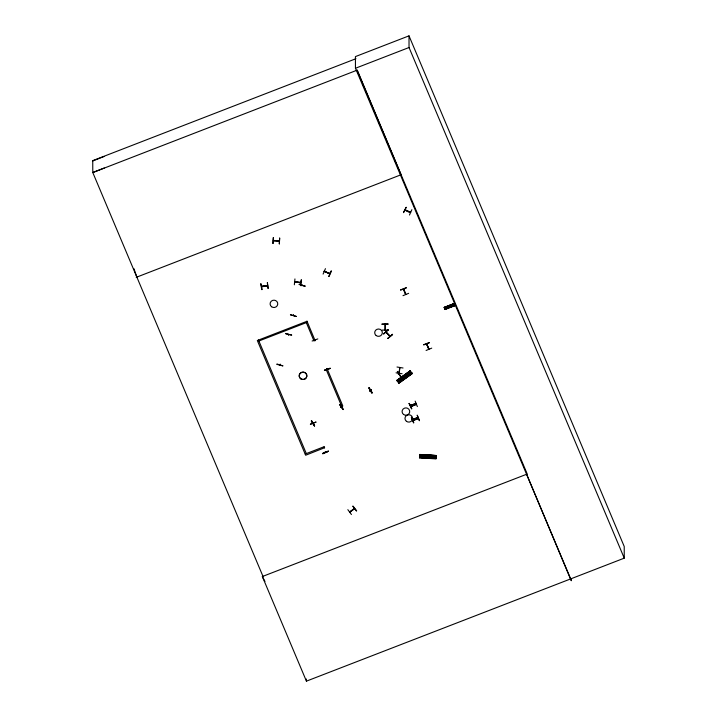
<?xml version="1.0" encoding="UTF-8"?>
<svg xmlns="http://www.w3.org/2000/svg" width="717" height="717" viewBox="0 0 717 717"><rect width="100%" height="100%" fill="white"/><g stroke="black" fill="none" stroke-linecap="round" stroke-linejoin="round"><path stroke-width="1.08" d="M413.79 405.141L413.467 404.603L413.718 405.204M398.93 373.27L399.826 367.471M415.331 419.373L415.098 418.827M415.743 419.284L415.573 418.728M419.508 457.849L419.759 454.461L436.312 455.51L436.061 458.898L419.517 457.778M436.079 458.539L419.526 457.554L436.088 458.486L436.133 457.867L419.579 456.819L419.526 457.616M419.579 456.837L436.133 457.921M436.303 455.564L419.741 454.659L436.303 455.591L436.241 456.541L419.687 455.492L419.759 454.461M419.553 457.24L436.106 458.297M419.705 455.223L436.268 456.164M419.732 454.892L436.277 455.94M272.827 243.52L273.213 237.65M273.473 237.659L273.15 243.439M278.788 240.688L278.922 240.589M278.859 241.037L274.019 240.625M279.343 240.778L279.343 240.607M279.28 243.879L279.657 237.927L279.361 243.87M354.664 508.559L349.851 512.162M421.22 457.661L421.426 454.73M428.425 458.118L428.623 455.196M430.101 458.226L430.308 455.241M434.601 455.564L434.394 458.432M279.836 364.801L280.195 364.173M293.262 315.516L293.441 315.014L293.459 315.534M301.812 285.68L301.956 285.402M327.212 368.655L327.14 369.183L327.104 368.439M385.146 324.263L385.02 329.847M385.325 329.838L385.038 329.363L385.029 330.062M389.627 336.058L386.266 332.554M396.044 372.822L402.103 373.718M294.947 278.931L294.346 284.774M300.369 282.507L300.907 282.606M300.468 285.617L301.337 279.702L300.557 285.617M280.239 364.415L280.024 364.908M399.871 367.606L399.235 373.082M403.044 368L397.003 367.005M296.309 316.475L290.412 314.79L296.3 316.394M342.717 406.548L342.179 406.817L342.457 406.18M385.289 330.053L385.137 324.093M276.887 364.379L282.848 365.751M276.977 363.985L282.785 365.957M299.276 284.273L305.075 286.191L299.267 284.291M285.769 333.701L291.729 335.09L285.751 333.665M302.233 285.5L302.108 285.76M288.584 334.4L288.61 335.251L288.79 334.454M299.204 284.497L305.101 286.101M267.593 285.787L261.651 286.343M323.089 274.091L325.437 268.66M329.255 273.401C316.547 267.504 331.863 275.149 329.488 273.159M328.727 276.386L331.129 270.892M329.04 276.502L331.433 271.098M406.189 207.303L403.483 212.671L406.145 207.356M405.661 210.224L405.033 209.83M410.465 212.465C398.329 205.869 409.371 213.639 410.581 212.026M415.761 419.194L415.564 418.665M349.69 511.947L354.395 508.416M403.393 289.175L405.634 294.302M405.903 294.409L403.617 288.879M306.975 321.144L315.13 340.709L315.077 340.028M315.319 340.557L315.077 339.858M327.355 369.165L327.158 368.628M313.472 423.102L313.419 423.864L313.401 423.182M325.375 452.122L325.473 451.746M262.162 286.719L267.065 285.913L267.011 285.42M261.535 286.433L267.566 285.384M351.438 514.51L347.844 509.679M340.593 407.48L341.256 407.399L340.665 407.193M398.742 373.996L398.544 374.31M311.465 420.816L314.611 425.862L311.51 420.709M314.566 425.871L311.492 420.718M340.476 404.236L343.353 409.425M294.848 281.79L300.835 282.579M273.419 240.509L279.469 240.679M273.939 240.769L273.912 240.303M383.523 333.817L388.04 329.856M388.247 329.99L383.738 334.05M392.387 334.319L387.933 338.424M392.414 334.355L387.87 338.379L392.611 334.642M313.365 423.012C313.078 424.455 313.221 422.609 313.696 422.967M313.607 423.182L313.168 423.388M341.193 407.417L340.593 407.364M370.062 390.613L369.658 390.846L370.133 390.604M341.211 407.444L341.175 406.978M369.676 390.792L370.241 390.783M410.115 370.841L396.868 380.413L398.984 383.129L412.239 373.566L410.276 371.021M410.16 370.904L396.895 380.458L410.626 371.415L397.505 381.229L397.227 380.87L410.483 371.316M396.994 380.539L410.267 370.967L397.146 380.772M397.388 381.041L410.635 371.478M398.616 382.672L411.585 372.741L398.338 382.304L398.625 382.672L412.114 373.369M411.63 372.795L398.365 382.349L411.755 372.912M411.988 373.252L398.724 382.806L411.952 373.207M352.782 506.283L356.412 511.006M354.117 508.989L350.228 511.687M311.223 420.96L314.342 426.006M369.183 387.556L372.275 392.692M368.923 387.789L371.791 393.194M397.379 371.54L400.776 376.434L397.46 371.487M339.679 404.711L343.076 409.604L339.75 404.657M398.293 374.193L398.984 373.987M398.455 374.462L398.876 373.817M353.033 506.094L356.681 510.809M409.102 403.474L411.701 408.807L409.093 403.483M409.326 403.375L411.701 408.807M411.424 417.312L413.7 422.86L411.45 417.303M411.37 417.419L413.682 422.77M410.106 212.062L410.671 212.124M354.198 509.088L354.055 508.658M368.762 388.076L372.078 393.024M370.94 390.218L371.155 389.591M92.744 160.975L104.207 156.449M104.243 168.02L92.789 172.546L262.987 576.369L262.368 576.611L264.985 581.46M409.004 35.85L355.417 56.598L355.462 68.267L570.678 578.897L624.256 558.149L624.22 546.479L409.004 35.85L409.04 47.519L624.256 558.149M355.955 58.695L92.744 160.635L92.789 172.546L357.039 70.194L527.237 474.027L262.332 576.54L306.428 681.15L570.678 578.897M355.462 68.267L409.04 47.519M136.221 277.327L401.099 174.733L357.254 70.114M267.486 285.805L267.423 285.348M324.586 447.749L305.657 455.232L257.331 340.521L306.984 321.288M400.552 289.883L406.243 287.696M400.651 290.098L406.342 287.92M402.99 295.664L408.654 293.334M306.32 322.623L313.965 340.916L315.068 340.485M454.506 303.461L444.208 307.423L444.45 307.996L454.659 303.856L454.453 303.399L444.199 307.387L445.069 309.475L455.331 305.505L454.506 303.461L454.712 304.017M454.569 303.685L444.253 307.476M444.397 307.835L454.659 303.856L444.459 308.014M445.06 309.457L444.8 308.848L455.268 305.317L445.006 309.287M444.8 308.839L455.062 304.868L455.313 305.487M455.205 305.218L444.863 308.937M342.663 405.463L341.561 406.037L326.262 369.757L327.373 368.861M423.648 344.68L429.34 342.502M423.756 344.922L429.456 342.789M428.551 348.641L426.767 344.411M426.086 350.461L431.751 348.13M410.294 405.481L415.985 403.295M416.084 403.519L410.429 405.777L416.093 403.456M416.362 404.083L410.716 406.449L416.371 404.119M410.805 406.673L416.487 404.469M417.384 406.602L415.161 401.117M324.147 446.691L305.227 454.022M312.119 341.023L317.81 338.917M324.442 370.348L330.232 368.421M330.232 368.404L324.416 370.286L330.125 368.153M310.398 424.24L316.116 422.035L310.407 424.177M325.661 452.015L325.168 451.835M322.731 453.502L328.404 451.19L322.704 453.35M322.829 453.744L328.395 451.181L322.82 453.709M412.329 419.526L418.038 417.384M412.454 419.821L418.136 417.545L412.436 419.696M418.405 418.199L412.696 420.431L418.414 418.316M412.822 420.736L418.522 418.567M419.4 420.709L417.186 415.143L419.427 420.601M371.209 389.77L370.788 389.797M369.676 390.622L369.838 391.043M342.457 406.351L342.018 406.503M260.683 283.86L261.795 289.632M267.378 282.713L268.122 288.548L267.369 282.704M262.243 286.558L266.93 285.751M279.325 241.073L273.419 240.733L273.482 240.285M381.964 324.003L388.094 323.896M382.098 330.116L388.238 329.981M419.562 456.98L436.124 457.948M426.714 343.846L429.017 348.982M428.757 349.304L426.516 343.757M300.817 282.803L294.812 281.826M294.848 282.041L295.521 281.88M329.757 273.589L329.874 273.32M329.748 273.786L324.245 271.483M411.872 209.678L409.47 215.01M405.096 210.027L410.572 212.223M324.263 271.537L324.335 271.134M386.113 332.043L390.147 336.219M412.212 373.539L398.975 383.129M406.664 373.557L408.502 375.905M405.472 374.426L407.31 376.766M398.356 379.562L400.203 381.901M397.397 371.442L400.48 376.604M454.228 305.72L453.458 303.909M452.768 304.178L453.529 305.989M452.49 306.392L451.728 304.582M450.805 304.94L451.567 306.751M445.293 307.073L446.055 308.884M403.671 289.614L405.455 293.845M327.373 369.327L342.663 405.607M324.147 446.843L324.595 447.901M526.619 474.269L571.234 580.725L571.225 578.619M133.954 268.714L136.839 277.085M262.207 286.361L262.072 286.271M260.997 283.717L262.099 289.587M450.527 307.118L449.756 305.343M433.48 455.438L433.274 458.36M431.795 455.331L431.598 458.262M410.751 374.22L408.905 371.881M409.846 374.866L408.009 372.526M405.571 209.982L405.437 210.457M405.965 377.68L404.128 375.332M389.94 336.228L385.916 331.971M388.094 324.209L381.973 324.335M342.251 406.638L342.09 406.387M324.864 271.277L324.819 271.546M307.423 322.202L258.882 341.005M306.329 453.592L258.434 339.948M306.419 679.008L306.428 681.15M300.844 282.426L300.79 282.364M300.324 282.794C301.041 281.629 295.046 282.91 295.404 281.638M294.983 281.575L294.938 282.068M293.531 315.426L293.441 314.897L293.235 315.346M450.213 305.944L451.11 306.069L450.213 305.944M413.055 404.845L413.324 405.365L413.055 404.845M271.573 306.733A3.827 3.666 -0.2 0 0 277.721 304.349A3.827 3.666 -0.2 0 0 272.496 300.441A3.827 3.666 -0.2 0 0 271.573 306.733M376.165 335.565A3.818 3.666 -0.2 0 0 382.304 333.181A3.818 3.666 -0.2 0 0 377.088 329.282A3.818 3.666 -0.2 0 0 376.165 335.565M300.665 378.719A3.818 3.666 -0.2 0 0 306.804 376.335A3.827 3.666 -0.2 0 0 301.588 372.383A3.827 3.666 -0.2 0 0 300.665 378.675A3.827 3.666 -0.2 0 0 306.813 376.3A3.818 3.666 -0.2 0 0 301.588 372.437A3.818 3.666 -0.2 0 0 300.665 378.719M403.546 414.444A3.818 3.666 -0.2 0 0 409.685 412.069A3.818 3.666 -0.2 0 0 404.469 408.161A3.818 3.666 -0.2 0 0 403.546 414.444M406.44 421.318A3.818 3.666 -0.2 0 0 412.58 418.943A3.818 3.666 -0.2 0 0 407.364 415.035A3.818 3.666 -0.2 0 0 406.44 421.318"/></g></svg>
